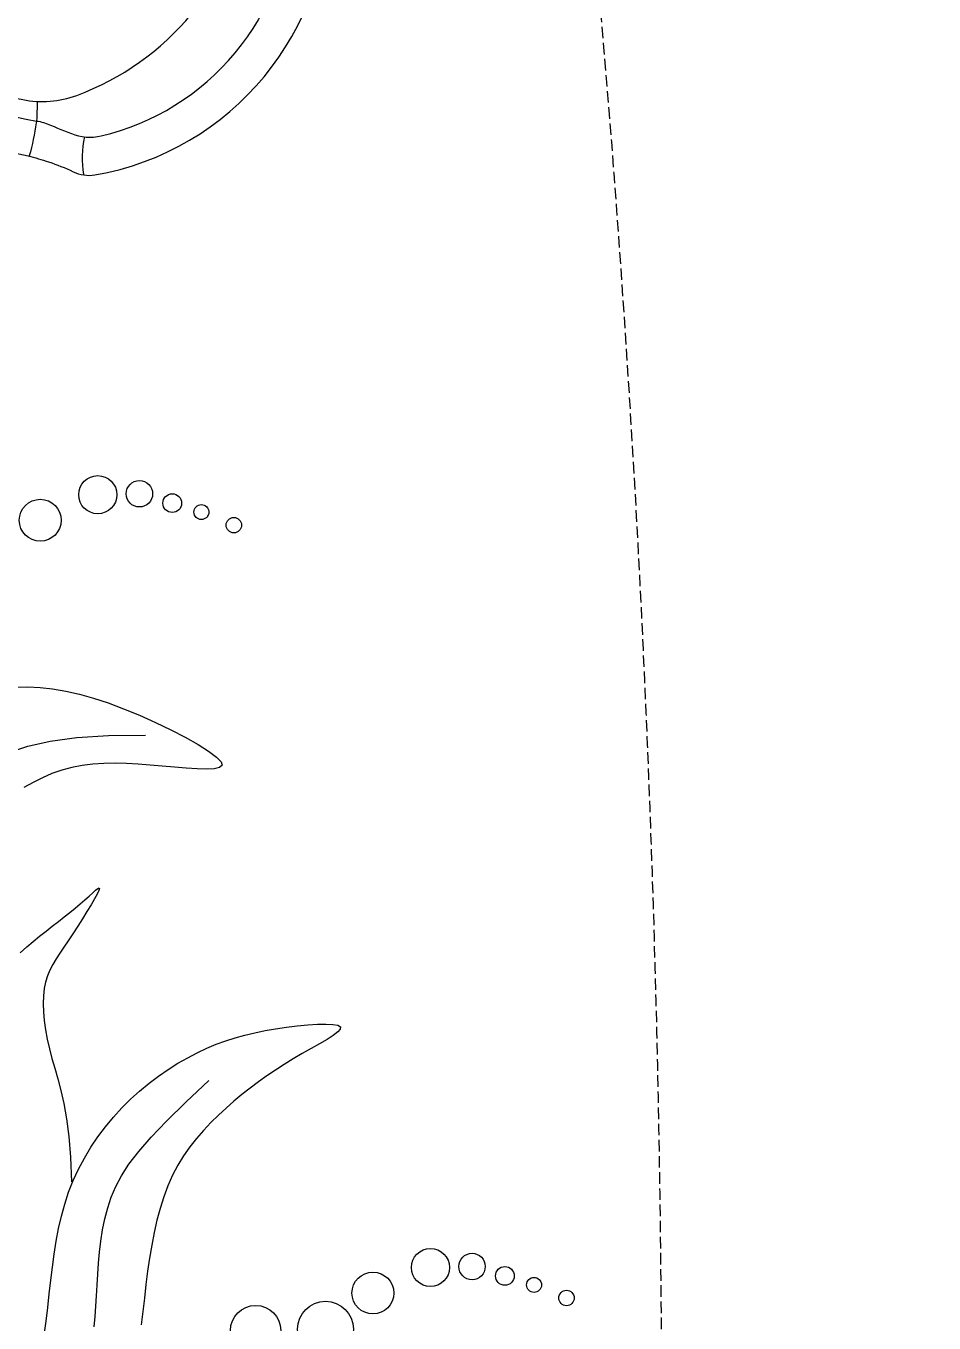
# Model space of a CAD drawing. Header units: millimetres. Extents: x -1030105 to 906887, y -616134 to 1220667.
# Drawn here: x -62741 to -61758, y 529903 to 531308 of the extents above; entities that cross this region are included whole.
import ezdxf

# ---------------------------------------------------------------- set-up
doc = ezdxf.new("R2010")
doc.units = ezdxf.units.MM
doc.header["$MEASUREMENT"] = 0
doc.linetypes.add('DASH', pattern=[0.35, 0.25, -0.1])
doc.layers.add('A-Furniture', color=143, linetype='Continuous')
doc.layers.add('A-Tree', color=98, linetype='Continuous')

# ---------------------------------------------------------------- blocks, each defined once
blk = doc.blocks.new('A$C47cb4578')
for points in [[(18.1, 7.7, -0.017502), (25.4, 261.8, -0.10866), (79, 436.9, 0.010959), (89, 460.5, 0.033517), (98.7, 490.8, -0.150826), (112.4, 513.5, -0.369185), (553.9, 513.5)], [(117.6, 418, 0.077973), (121.7, 425.8, 0.004361), (132.8, 459.9, -0.156066), (153.5, 489.3, -0.164865), (333.2, 549.7, -0.164865)], [(548.6, 418, -0.077973), (544.6, 425.8, -0.004361), (533.5, 459.9, 0.156066), (512.7, 489.3, 0.164865), (333.1, 549.7, 0.164865)], [(139.7, 474.5, -0.091152), (104.1, 502.6), (104.1, 502.6)], [(526.6, 474.5, 0.091152), (562.1, 502.6), (562.1, 502.6)], [(648.1, 7.7, 0.017502), (640.9, 261.8, 0.10866), (587.3, 436.9, -0.010959), (577.3, 460.5, -0.033517), (567.6, 490.8, 0.150826), (553.9, 513.5)], [(77, -0.1, -0.005578), (82.4, 221.2, -0.118429), (127, 388.9, -0.138141), (172.3, 435.6, -0.132135), (336, 479.7)], [(589.3, -0.1, 0.005578), (583.9, 221.2, 0.118429), (539.2, 388.9, 0.138141), (493.9, 435.6, 0.132135), (330.2, 479.7)], [(135.3, 404.5), (121.1, 415.6, 0.030988), (116, 419.1, 0.027883), (79.9, 438, 4.146881)], [(531, 404.5), (545.1, 415.6, -0.030988), (550.2, 419.1, -0.027883), (586.3, 438, -4.146881)], [(56.5, 0.2, -0.005575), (62, 221.8, -0.122037), (117.7, 418.1, 0.017763), (117.7, 418.1, -0.026763)], [(609.7, 0.2, 0.005575), (604.3, 221.8, 0.121076), (548.6, 418, 0.026763), (548.6, 418, 0.026763)], [(72, -5), (31, -5, -0.195025), (27.5, -3.6), (19.7, 4.1, -0.202805), (18.1, 7.7)], [(19.6, 8.3, 0.071664), (62.6, 8.6, 0.31475), (68.3, 14, -9.839532)], [(77.1, 10.1, 0.41843), (87.1, 0), (345.9, 0)], [(589.2, 10.1, -0.41843), (579.2, 0), (320.4, 0)], [(594.3, -5), (635.2, -5, 0.195025), (638.7, -3.6), (646.6, 4.1, 0.202805), (648.1, 7.7)], [(646.7, 8.3, -0.071664), (603.6, 8.6, -0.31475), (597.9, 14, 9.839532)]]:
    blk.add_lwpolyline(points, format="xyb")
blk.add_arc((594.3, 0), 5, 180.7646, 270)
blk = doc.blocks.new('ewr3')
at = {"color": 0, "xscale": -0.8999999999999998, "yscale": 0.8999999999999998, "zscale": 0.9, "rotation": 225}
blk.add_blockref('A$C47cb4578', (168.8, -609), dxfattribs=at)
blk = doc.blocks.new('FUR')
at = {"layer": 'A-Furniture', "color": 8, "linetype": 'DASH', "ltscale": 50}
blk.add_open_spline([(-56447, -6097), (-55194.8, -4879.4), (-50278.9, -2284.6), (-42421.5, -5454.8), (-32732.5, -11254), (-23302, -9202), (-18024, -504.5), (-16595.5, 8921.5), (-19600.3, 15918.3), (-21321.2, 18705.6), (-21789.7, 19345)], degree=3, knots=[32574.726206, 32574.726206, 32574.726206, 32574.726206, 37697.741245, 48060.131859, 55585.251958, 69452.989742, 76151.422264, 84447.837047, 94470.773244, 98031.734889, 98031.734889, 98031.734889, 98031.734889], dxfattribs=at)
at = {"layer": 'A-Furniture', "rotation": 5.427382540141761}
blk.add_blockref('ewr3', (-18616.2, 8656.7), dxfattribs=at)
blk = doc.blocks.new('CAY8')
at = {"color": 0, "linetype": 'ByBlock'}
for p, q in [((384.94, -131.61), (390.71, -144.11)), ((430.25, -131.64), (431.38, -139.62)), ((431.38, -139.62), (431.95, -147.97)), ((366.31, -150.58), (362.04, -144.62)), ((370.24, -156.64), (366.31, -150.58)), ((390.71, -144.11), (395.96, -159.09)), ((431.95, -147.97), (431.98, -156.71)), ((248.49, -155.04), (252.98, -159.01)), ((252.98, -159.01), (257.27, -163.01)), ((373.77, -162.85), (370.24, -156.64)), ((395.96, -159.09), (400.56, -177.05)), ((431.98, -156.71), (431.45, -165.86)), ((257.27, -163.01), (261.4, -167)), ((261.4, -167), (265.38, -170.97)), ((376.88, -169.26), (373.77, -162.85)), ((379.53, -175.93), (376.88, -169.26)), ((431.45, -165.86), (430.37, -175.42)), ((197.71, -178.32), (191.42, -180.21)), ((203.84, -176.74), (197.71, -178.32)), ((209.76, -175.52), (203.84, -176.74)), ((215.42, -174.68), (209.76, -175.52)), ((220.77, -174.23), (215.42, -174.68)), ((225.77, -174.21), (220.77, -174.23)), ((230.39, -174.63), (225.77, -174.21)), ((234.72, -175.46), (230.39, -174.63)), ((238.86, -176.67), (234.72, -175.46)), ((242.92, -178.21), (238.86, -176.67)), ((247, -180.06), (242.92, -178.21)), ((265.38, -170.97), (269.23, -174.87)), ((269.23, -174.87), (272.95, -178.68)), ((272.95, -178.68), (276.54, -182.36)), ((381.69, -182.87), (379.53, -175.93)), ((400.56, -177.05), (404.39, -198.5)), ((430.37, -175.42), (428.75, -185.44)), ((171.94, -187.6), (164.98, -190.49)), ((178.52, -184.88), (171.94, -187.6)), ((185, -182.41), (178.52, -184.88)), ((191.42, -180.21), (185, -182.41)), ((251.22, -182.16), (247, -180.06)), ((255.67, -184.5), (251.22, -182.16)), ((260.47, -187.02), (255.67, -184.5)), ((265.67, -189.67), (260.47, -187.02)), ((276.54, -182.36), (280.02, -185.89)), ((280.02, -185.89), (283.38, -189.23)), ((383.41, -190.1), (381.69, -182.87)), ((428.75, -185.44), (426.57, -195.91)), ((148.52, -196.55), (138.31, -199.58)), ((157.29, -193.5), (148.52, -196.55)), ((164.98, -190.49), (157.29, -193.5)), ((271.11, -192.38), (265.67, -189.67)), ((276.58, -195.04), (271.11, -192.38)), ((281.89, -197.55), (276.58, -195.04)), ((283.38, -189.23), (286.63, -192.35)), ((286.63, -192.35), (289.76, -195.22)), ((289.76, -195.22), (292.66, -197.79)), ((384.74, -197.57), (383.41, -190.1)), ((426.57, -195.91), (423.84, -206.87)), ((-11.91, -201), (-2.11, -201.3)), ((-2.11, -201.3), (7.53, -201.41)), ((7.53, -201.41), (17.01, -201.42)), ((17.01, -201.42), (26.35, -201.43)), ((26.35, -201.43), (35.54, -201.5)), ((35.54, -201.5), (44.59, -201.7)), ((44.59, -201.7), (53.52, -202.09)), ((53.52, -202.09), (62.32, -202.72)), ((62.32, -202.72), (70.99, -203.67)), ((70.99, -203.67), (79.56, -205)), ((79.56, -205), (88.02, -206.76)), ((112.15, -205.28), (95.5, -207.82)), ((126.3, -202.51), (112.15, -205.28)), ((138.31, -199.58), (126.3, -202.51)), ((286.83, -199.81), (281.89, -197.55)), ((291.18, -201.72), (286.83, -199.81)), ((294.74, -203.18), (291.18, -201.72)), ((292.66, -197.79), (295.17, -200)), ((297.31, -204.09), (294.74, -203.18)), ((295.17, -200), (297.18, -201.82)), ((297.18, -201.82), (298.53, -203.19)), ((298.73, -204.37), (297.31, -204.09)), ((298.53, -203.19), (299.1, -204.06)), ((299.1, -204.06), (298.73, -204.37)), ((385.74, -205.27), (384.74, -197.57)), ((386.46, -213.17), (385.74, -205.27)), ((404.39, -198.5), (407.29, -223.95)), ((88.02, -206.76), (96.38, -209)), ((96.38, -209), (104.61, -211.72)), ((104.61, -211.72), (112.68, -214.9)), ((386.96, -221.24), (386.46, -213.17)), ((423.84, -206.87), (420.59, -218.26)), ((112.68, -214.9), (120.59, -218.49)), ((120.59, -218.49), (128.29, -222.49)), ((128.29, -222.49), (135.77, -226.86)), ((387.3, -229.47), (386.96, -221.24)), ((420.59, -218.26), (416.93, -229.74)), ((41.7, -232.73), (49.38, -232.56)), ((49.38, -232.56), (57.12, -232.6)), ((57.12, -232.6), (64.89, -232.93)), ((135.77, -226.86), (143, -231.59)), ((143, -231.59), (149.95, -236.63)), ((387.54, -237.82), (387.3, -229.47)), ((416.93, -229.74), (413.03, -240.91)), ((-2.14, -234.7), (4.93, -234.49)), ((4.93, -234.49), (12.07, -234.19)), ((12.07, -234.19), (19.28, -233.83)), ((19.28, -233.83), (26.62, -233.43)), ((26.62, -233.43), (34.1, -233.05)), ((34.1, -233.05), (41.7, -232.73)), ((64.89, -232.93), (72.65, -233.62)), ((72.65, -233.62), (80.37, -234.74)), ((80.37, -234.74), (88.02, -236.37)), ((88.02, -236.37), (95.64, -238.6)), ((95.64, -238.6), (103.5, -241.7)), ((149.95, -236.63), (156.61, -241.98)), ((387.73, -246.21), (387.54, -237.82)), ((413.03, -240.91), (409.03, -251.36)), ((103.5, -241.7), (111.97, -245.94)), ((111.97, -245.94), (121.39, -251.61)), ((156.61, -241.98), (162.95, -247.58)), ((162.95, -247.58), (168.97, -253.39)), ((387.95, -254.35), (387.73, -246.21)), ((121.39, -251.61), (132.11, -258.99)), ((132.11, -258.99), (144.48, -268.37)), ((168.97, -253.39), (174.65, -259.38)), ((174.65, -259.38), (179.97, -265.49)), ((388.31, -261.87), (387.95, -254.35)), ((409.03, -251.36), (405.07, -260.68)), ((12.06, -266.87), (2.73, -266.85)), ((21.4, -266.87), (12.06, -266.87)), ((30.72, -266.91), (21.4, -266.87)), ((39.97, -267.05), (30.72, -266.91)), ((49.12, -267.33), (39.97, -267.05)), ((58.15, -267.8), (49.12, -267.33)), ((67.01, -268.49), (58.15, -267.8)), ((75.67, -269.45), (67.01, -268.49)), ((144.48, -268.37), (158.85, -280.03)), ((179.97, -265.49), (184.94, -271.67)), ((388.87, -268.43), (388.31, -261.87)), ((389.74, -273.66), (388.87, -268.43)), ((401.32, -268.47), (397.91, -274.32)), ((405.07, -260.68), (401.32, -268.47)), ((84.12, -270.7), (75.67, -269.45)), ((92.3, -272.3), (84.12, -270.7)), ((100.2, -274.27), (92.3, -272.3)), ((107.78, -276.65), (100.2, -274.27)), ((115.01, -279.47), (107.78, -276.65)), ((184.94, -271.67), (189.53, -277.9)), ((390.99, -277.21), (389.74, -273.66)), ((392.72, -278.72), (390.99, -277.21)), ((397.91, -274.32), (395.01, -277.83)), ((121.92, -282.7), (115.01, -279.47)), ((128.53, -286.28), (121.92, -282.7)), ((134.87, -290.19), (128.53, -286.28)), ((158.85, -280.03), (175.58, -294.26)), ((189.53, -277.9), (193.73, -284.12)), ((193.73, -284.12), (197.54, -290.31)), ((395.01, -277.83), (392.72, -278.72)), ((140.96, -294.37), (134.87, -290.19)), ((146.82, -298.78), (140.96, -294.37)), ((197.54, -290.31), (200.99, -296.48)), ((152.48, -303.39), (146.82, -298.78)), ((157.96, -308.13), (152.48, -303.39)), ((200.99, -296.48), (204.11, -302.7)), ((204.11, -302.7), (206.95, -309)), ((163.29, -312.98), (157.96, -308.13)), ((168.48, -317.94), (163.29, -312.98)), ((206.95, -309), (209.53, -315.42)), ((173.53, -323.01), (168.48, -317.94)), ((209.53, -315.42), (211.9, -322.01)), ((211.9, -322.01), (214.1, -328.81)), ((178.45, -328.2), (173.53, -323.01)), ((183.24, -333.52), (178.45, -328.2)), ((214.1, -328.81), (216.16, -335.87)), ((187.92, -338.97), (183.24, -333.52)), ((192.48, -344.55), (187.92, -338.97)), ((216.16, -335.87), (218.1, -343.18)), ((196.94, -350.28), (192.48, -344.55)), ((218.1, -343.18), (219.86, -350.52)), ((201.28, -356.12), (196.94, -350.28)), ((205.45, -361.85), (201.28, -356.12)), ((219.86, -350.52), (221.38, -357.62)), ((221.38, -357.62), (222.56, -364.22)), ((209.36, -367.24), (205.45, -361.85)), ((222.56, -364.22), (223.35, -370.04)), ((212.95, -372.02), (209.36, -367.24)), ((216.14, -375.96), (212.95, -372.02)), ((223.35, -370.04), (223.67, -374.82)), ((223.67, -374.82), (223.43, -378.28)), ((218.86, -378.79), (216.14, -375.96)), ((221.02, -380.28), (218.86, -378.79)), ((222.56, -380.16), (221.02, -380.28)), ((223.43, -378.28), (222.56, -380.16))]:
    blk.add_line(p, q, dxfattribs=at)
for centre, radius in [((546.59, -135.13), 14.44), ((568.56, -172.58), 13.17), ((572.43, -200.99), 9.13), ((568.56, -224.24), 6.46), ((564.68, -244.9), 5.17), ((558.22, -268.14), 5.32), ((7.7, -345.65), 17.38), ((14.16, -393.43), 19.2), ((42.59, -423.13), 14.44), ((64.56, -460.58), 13.17), ((68.43, -488.99), 9.13), ((64.56, -512.24), 6.46), ((60.68, -532.9), 5.17), ((54.22, -556.14), 5.32)]:
    blk.add_circle(centre, radius, dxfattribs=at)
blk = doc.blocks.new('CÂY')
at = {"layer": 'A-Tree', "color": 8, "ltscale": 10, "xscale": 1.569782766103744, "yscale": 1.569782766103744, "zscale": 1.569782766103744, "rotation": 83.53597112613356}
blk.add_blockref('CAY8', (26160.5, 20832.7), dxfattribs=at)
blk = doc.blocks.new('BỐ TRÍ LAY OUT')
at = {"layer": 'A-Furniture', "color": 3}
for name, p in [('CÂY', (4286.8, 4469.3)), ('FUR', (48783.7, 18654.7))]:
    blk.add_blockref(name, p, dxfattribs=at)
blk = doc.blocks.new('KIẾN TRÚC')
h = blk.add_hatch(color=9)
h.dxf.hatch_style = 1
edge = h.paths.add_edge_path(flags=16)
edge.add_line((62282, 27412), (55232.8, 27412))
edge.add_arc((32545.5, 30716.7), 22926.7, 284.53695, 351.71258, ccw=False)
edge.add_line((38300.2, 8523.9), (13217.5, 8523.9))
edge.add_arc((23753.1, 24110.8), 18813.6, 227.76772, 235.9443, ccw=False)
edge.add_arc((7788.8, 12733.4), 4187, 236.059, 322.4361, ccw=False)
edge.add_arc((13873.6, 18503.3), 12505.3, 190.83274, 227.66057, ccw=False)
edge.add_arc((25477.5, 20792.2), 24332.7, 180.68322, 190.99113, ccw=False)
edge.add_arc((3282.9, 20557.2), 2137.1, 101.0808, 181.4794, ccw=False)
edge.add_line((2872.2, 22654.5), (4986.1, 23013.1))
edge.add_arc((28039.7, 24288.4), 23088.9, 153.20143, 183.1663, ccw=False)
edge.add_arc((10232.3, 40544.6), 6483.1, 182.84011, 244.39627, ccw=False)
edge.add_arc((-6425, 39970.9), 10185.3, 1.42081, 26.70696)
edge.add_arc((10590.6, 49414.3), 9292.7, 144.71332, 211.57549, ccw=False)
edge.add_arc((-12326.2, 64090.2), 17935.6, 328.73754, 356.18995)
edge.add_arc((16735.3, 62308.6), 11181, 84.12439, 176.97619, ccw=False)
edge.add_arc((20709, 99752.5), 26473.2, 263.86537, 288.48696)
edge.add_arc((35667.4, 54479.7), 21207.1, 73.35107, 108.03024, ccw=False)
edge.add_arc((44765.5, 84516.2), 10177.4, 252.72587, 285.71301)
edge.add_arc((49659, 68416), 6655.6, 49.49954, 108.73112, ccw=False)
edge.add_arc((48035, 66009.8), 9545.5, -2.32883, 51.46764, ccw=False)
edge.add_line((57572.7, 65622), (49483.5, 65623.9))
edge.add_line((49483.5, 65623.9), (62282, 65623.9))
edge.add_line((62282, 65623.9), (62282, 27412))
h.paths.add_polyline_path([(0, 77895.5), (64428.5, 77895.5), (64428.5, -0.6), (-1.8, 0.6)])

msp = doc.modelspace()

# ---------------------------------------------------------------- block references
at = {"color": 3}
for name, p in [('KIẾN TRÚC', (-106778.5, 495876.5)), ('BỐ TRÍ LAY OUT', (-93480.293, 504642.113))]:
    msp.add_blockref(name, p, dxfattribs=at)

doc.saveas('drawing.dxf')
